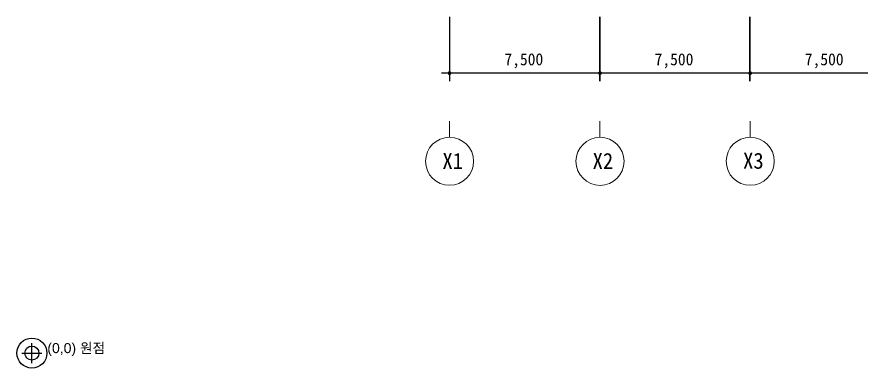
# Model space of a CAD drawing. Header units: millimetres. Extents: x -4033 to 126988, y -1911 to 106718.
# Drawn here: x -2417 to 39722, y -1911 to 15627 of the extents above; entities that cross this region are included whole.
import ezdxf

# ---------------------------------------------------------------- set-up
doc = ezdxf.new("R2010")
doc.units = ezdxf.units.MM
for name, color, linetype in [('PDF_문자', 7, 'Continuous'), ('PDF_솔리드 채우기', 7, 'Continuous'), ('PDF_형상', 7, 'Continuous')]:
    doc.layers.add(name, color=color, linetype=linetype)
doc.styles.add('PDF 돋움체', font='DotumChe.ttf')
doc.styles.get("Standard").update_dxf_attribs({"font": 'arial.ttf'})

msp = doc.modelspace()

# ---------------------------------------------------------------- linework, layer by layer
at = {"color": 1}
for p, q in [((-1667, -1661), (-1667, -661)), ((-2167, -1161), (-1167, -1161))]:
    msp.add_line(p, q, dxfattribs=at)
for radius in [750, 350]:
    msp.add_circle((-1667, -1161), radius, dxfattribs=at)
at = {"layer": 'PDF_솔리드 채우기', "transparency": 33554559}
for points in [[(19105, 12888), (19090, 12826), (19184, 12826)], [(19090, 12826), (19105, 12747), (19184, 12826)], [(19184, 12920), (19105, 12888), (19184, 12826)], [(19105, 12747), (19184, 12716), (19184, 12826)], [(19247, 12888), (19184, 12920), (19184, 12826)], [(19278, 12826), (19247, 12888), (19184, 12826)], [(19184, 12716), (19247, 12747), (19184, 12826)], [(19247, 12747), (19278, 12826), (19184, 12826)], [(26618, 12888), (26586, 12826), (26680, 12826)], [(26618, 12888), (26586, 12826), (26680, 12826)], [(26586, 12826), (26618, 12747), (26680, 12826)], [(26586, 12826), (26618, 12747), (26680, 12826)], [(26680, 12920), (26618, 12888), (26680, 12826)], [(26680, 12920), (26618, 12888), (26680, 12826)], [(26618, 12747), (26680, 12716), (26680, 12826)], [(26618, 12747), (26680, 12716), (26680, 12826)], [(26759, 12888), (26680, 12920), (26680, 12826)], [(26759, 12888), (26680, 12920), (26680, 12826)], [(26790, 12826), (26759, 12888), (26680, 12826)], [(26790, 12826), (26759, 12888), (26680, 12826)], [(26680, 12716), (26759, 12747), (26680, 12826)], [(26759, 12747), (26790, 12826), (26680, 12826)], [(26680, 12716), (26759, 12747), (26680, 12826)], [(26759, 12747), (26790, 12826), (26680, 12826)], [(34114, 12888), (34083, 12826), (34177, 12826)], [(34114, 12888), (34083, 12826), (34177, 12826)], [(34083, 12826), (34114, 12747), (34177, 12826)], [(34083, 12826), (34114, 12747), (34177, 12826)], [(34177, 12920), (34114, 12888), (34177, 12826)], [(34177, 12920), (34114, 12888), (34177, 12826)], [(34114, 12747), (34177, 12716), (34177, 12826)], [(34114, 12747), (34177, 12716), (34177, 12826)], [(34255, 12888), (34177, 12920), (34177, 12826)], [(34255, 12888), (34177, 12920), (34177, 12826)], [(34287, 12826), (34255, 12888), (34177, 12826)], [(34287, 12826), (34255, 12888), (34177, 12826)], [(34177, 12716), (34255, 12747), (34177, 12826)], [(34255, 12747), (34287, 12826), (34177, 12826)], [(34177, 12716), (34255, 12747), (34177, 12826)], [(34255, 12747), (34287, 12826), (34177, 12826)]]:
    msp.add_solid(points, dxfattribs=at)
at = {"layer": 'PDF_형상', "lineweight": 25}
for points in [[(19183, 15627), (19183, 12421)], [(18774, 12829), (27087, 12829)], [(26286, 12829), (34583, 12829)], [(33782, 12829), (42079, 12829)]]:
    msp.add_lwpolyline(points, dxfattribs=at)
for points in [[(26679, 12421), (26679, 15627)], [(34175, 12421), (34175, 15627)]]:
    msp.add_lwpolyline(points, close=True, dxfattribs=at)
at = {"layer": 'PDF_형상', "lineweight": 5}
for points in [[(19184, 9620), (19184, 10421)], [(26680, 9620), (26680, 10421)], [(34177, 9620), (34177, 10421)]]:
    msp.add_lwpolyline(points, dxfattribs=at)
for centre, radius in [((19179, 8417), 1199), ((26690, 8414), 1200), ((34188, 8417), 1199)]:
    msp.add_circle(centre, radius, dxfattribs=at)

# ---------------------------------------------------------------- texts
at = {"color": 1}
msp.add_text('(0,0) 원점', height=500, dxfattribs=at).set_placement((-897, -1161))
at = {"layer": 'PDF_문자', "attachment_point": 4, "style": 'PDF 돋움체'}
for s, insert, char_height in [('7,500', (21918, 13431), 599.3), ('7,500', (29415, 13431), 599.3), ('7,500', (36911, 13431), 599.3), ('X1', (18823, 8436), 795.3), ('X2', (26319, 8436), 795.3), ('X3', (33831, 8436), 795.3)]:
    msp.add_mtext(s, dxfattribs=dict(at, insert=insert, char_height=char_height))

doc.saveas('drawing.dxf')
